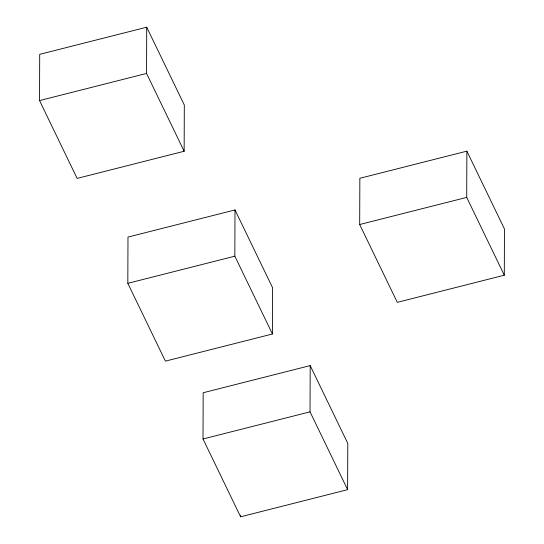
<?xml version="1.0" encoding="UTF-8"?>
<svg xmlns="http://www.w3.org/2000/svg" width="544" height="544" viewBox="0 0 544 544"><rect width="100%" height="100%" fill="white"/><g stroke="black" fill="none" stroke-linecap="round" stroke-linejoin="round"><path stroke-width="0.82" d="M39.542 100.579L39.705 54.339L146.717 27.2L184.314 105.019L184.151 151.259L77.132 178.398L39.542 100.579L146.56 73.44L146.717 27.2M127.82 283.322L127.983 237.082L235.001 209.943L272.592 287.762L272.428 334.002L165.41 361.141L127.82 283.322L234.838 256.183L235.001 209.943M203.014 438.981L203.177 392.741L310.196 365.602L347.786 443.421L347.623 489.661L240.604 516.8L203.014 438.981L310.032 411.849L310.196 365.602M240.604 516.8L240.611 515.12M359.686 224.522L359.849 178.282L466.868 151.15L504.458 228.963L504.295 275.21L397.283 302.342L359.686 224.522L466.704 197.39L466.868 151.15M466.704 197.39L504.295 275.21M146.56 73.44L184.151 151.259M234.838 256.183L272.428 334.002M310.032 411.849L347.623 489.661"/></g></svg>
